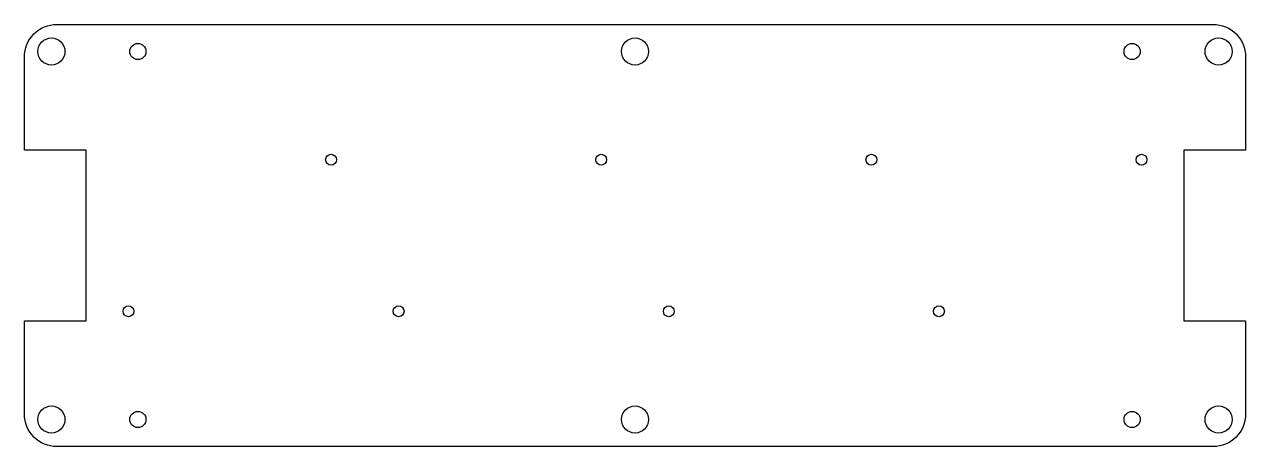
# Model space of a CAD drawing. Header units: millimetres. Extents: x -338 to -112, y 113 to 191.
import ezdxf

# ---------------------------------------------------------------- set-up
doc = ezdxf.new("R2010")
doc.units = ezdxf.units.MM
doc.layers.get('0').update_dxf_attribs({"linetype": 'CONTINUOUS'})

msp = doc.modelspace()

# ---------------------------------------------------------------- linework, layer by layer
msp.add_lwpolyline([(-338, 136.2), (-326.6, 136.2), (-326.6, 167.8), (-338, 167.8), (-338, 185, -0.414214), (-332, 191), (-118, 191, -0.414214), (-112, 185), (-112, 167.8), (-123.4, 167.8), (-123.4, 136.2), (-112, 136.2), (-112, 119, -0.414214), (-118, 113), (-332, 113, -0.414214), (-338, 119)], format="xyb", close=True)
for centre, radius in [((-333, 186), 2.5), ((-225, 186), 2.5), ((-117, 186), 2.5), ((-317, 186), 1.5), ((-133, 186), 1.5), ((-281.25, 166), 1), ((-231.25, 166), 1), ((-181.25, 166), 1), ((-131.25, 166), 1), ((-318.75, 138), 1), ((-268.75, 138), 1), ((-218.75, 138), 1), ((-168.75, 138), 1), ((-333, 118), 2.5), ((-225, 118), 2.5), ((-117, 118), 2.5), ((-317, 118), 1.5), ((-133, 118), 1.5)]:
    msp.add_circle(centre, radius)

doc.saveas('drawing.dxf')
